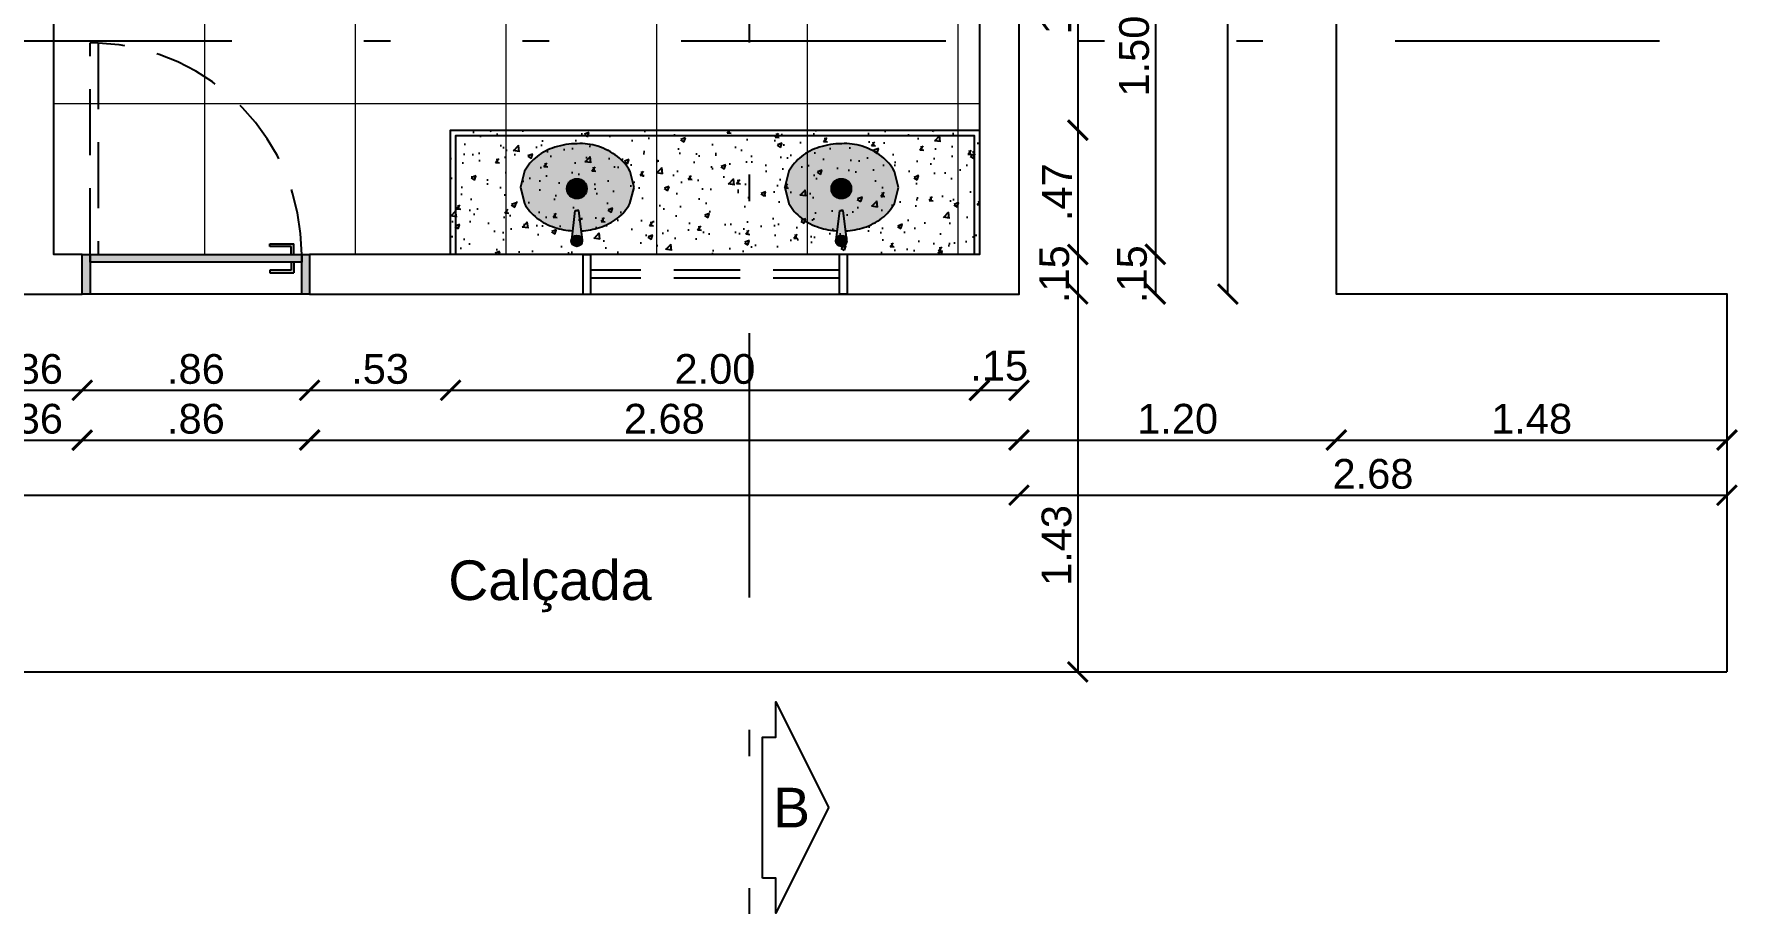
# Model space of a CAD drawing. Extents: x 3377 to 3790, y 1673 to 1846.
# Drawn here: x 3559.21 to 3565.66, y 1685.9 to 1689.23 of the extents above; entities that cross this region are included whole.
import ezdxf

# ---------------------------------------------------------------- set-up
doc = ezdxf.new("R2010")
doc.units = 0
doc.header["$LTSCALE"] = 2
doc.header["$PDMODE"] = 32
doc.linetypes.add('DIVIDE', pattern=[1.25, 0.5, -0.25, 0, -0.25, 0, -0.25])
doc.linetypes.add('HIDDEN2', pattern=[0.1875, 0.125, -0.0625])
for name, color, linetype in [('. Esquadria', 7, 'Continuous'), ('. Layaot', 8, 'Continuous'), ('. Vista 01', 7, 'Continuous'), ('A-PARED', 4, 'Continuous'), ('ARQ-COTAS', 250, 'Continuous'), ('LCL-LINHACORTE', 3, 'DIVIDE'), ('PROIEZIONI_finissime', 251, 'Continuous')]:
    doc.layers.add(name, color=color, linetype=linetype)
doc.layers.add('. hachura', color=8, linetype='Continuous', lineweight=0)
doc.layers.add('. TEXTO', color=7, linetype='Continuous', lineweight=0)
doc.styles.add('75_R80', font='arial.ttf', dxfattribs={"height": 0.15})
doc.styles.add('Annotative', font='arial.ttf')
doc.styles.add('ROMANS', font='arial.ttf')
doc.dimstyles.new('1-75', dxfattribs={"dimscale": 0.75, "dimtxt": 0.15, "dimasz": 0.1, "dimexe": 0.05, "dimexo": 0.1, "dimgap": 0.03, "dimtad": 1, "dimzin": 5, "dimdsep": 46, "dimtxsty": 'ROMANS', "dimblk": 'ARCHTICK', "dimcen": 0, "dimse1": 1, "dimse2": 1, "dimclrd": 1, "dimclre": 256, "dimclrt": 2, "dimadec": 0, "dimazin": 0, "dimtfac": 1, "dimtofl": 0, "dimtmove": 2, "dimatfit": 3, "dimldrblk": 'ARCHTICK', "dimfxl": 0.04, "dimtolj": 1, "dimtzin": 1, "dimarcsym": 0})

# ---------------------------------------------------------------- blocks, each defined once
blk = doc.blocks.new('tia')
at = {"layer": '. Layaot'}
h = blk.add_hatch(color=252, dxfattribs=at)
h.dxf.hatch_style = 1
h.set_gradient(color1=(132, 132, 132), color2=(173, 173, 173), rotation=90, tint=1, name='CYLINDER')
h.paths.add_polyline_path([(799809.0258, 9171780.8408, 1), (799808.9845, 9171780.8408, 1)])
h.paths.add_polyline_path([(799808.9915, 9171780.8408, -1), (799809.0188, 9171780.8408, -1)], flags=0)
h.paths.add_polyline_path([(799809.0188, 9171780.8408, 1), (799808.9915, 9171780.8408, 1)], flags=16)
h = blk.add_hatch(color=252, dxfattribs=at)
h.dxf.hatch_style = 1
h.set_gradient(color1=(132, 132, 132), color2=(173, 173, 173), rotation=90, tint=1, name='CYLINDER')
h.paths.add_polyline_path([(799809.0237, 9171780.8317, -0.747365), (799808.9846, 9171780.8383), (799808.9975, 9171780.7262), (799809.005, 9171780.7262), (799809.011, 9171780.7262)])
h = blk.add_hatch(color=252, dxfattribs=at)
h.dxf.hatch_style = 1
h.set_gradient(color1=(132, 132, 132), color2=(173, 173, 173), rotation=90, tint=1, name='CYLINDER')
h.paths.add_polyline_path([(799808.9915, 9171780.8408, 1), (799809.0188, 9171780.8408, 1)])
h = blk.add_hatch(color=7, dxfattribs=at)
h.dxf.hatch_style = 1
h.set_gradient(color1=(255, 255, 255), color2=(214, 214, 214), rotation=90, tint=1, name='INVSPHERICAL')
h.paths.add_polyline_path([(799809.1558, 9171780.7547, 0.086915), (799809.0884, 9171780.79, 0.062356), (799809.0202, 9171780.8027), (799809.011, 9171780.7262), (799809.0034, 9171780.7262), (799808.9975, 9171780.7262), (799808.9884, 9171780.8028, 0.063208), (799808.9192, 9171780.7902, 0.086915), (799808.8518, 9171780.7551, 0.105716), (799808.8041, 9171780.6992), (799808.7887, 9171780.6385), (799808.8039, 9171780.5777, 0.105716), (799808.8515, 9171780.5217, 0.086915), (799808.9257, 9171780.4829, 0.093124), (799809.0035, 9171780.4732, 0.077098), (799809.0881, 9171780.4863, 0.086915), (799809.1555, 9171780.5214, 0.105716), (799809.2032, 9171780.5772), (799809.2186, 9171780.638), (799809.2034, 9171780.6988, 0.105716)])
h.paths.add_polyline_path([(799809.0426, 9171780.6432, -1), (799808.9672, 9171780.6432, -1)], flags=16)
h.paths.add_polyline_path([(799809.029, 9171780.6432, -1), (799808.9809, 9171780.6432, -1)], flags=0)
h = blk.add_hatch(color=252, dxfattribs=at)
h.dxf.hatch_style = 1
h.set_gradient(color1=(132, 132, 132), color2=(173, 173, 173), rotation=90, tint=1, name='CYLINDER')
h.paths.add_polyline_path([(799808.9672, 9171780.6432, 1), (799809.0426, 9171780.6432, 1)])
h.paths.add_polyline_path([(799809.029, 9171780.6432, -1), (799808.9809, 9171780.6432, -1)], flags=0)
h.paths.add_polyline_path([(799808.9809, 9171780.6432, 1), (799809.029, 9171780.6432, 1)], flags=16)
h = blk.add_hatch(color=252, dxfattribs=at)
h.dxf.hatch_style = 1
h.set_gradient(color1=(132, 132, 132), color2=(173, 173, 173), rotation=90, tint=1, name='CYLINDER')
h.paths.add_polyline_path([(799808.9809, 9171780.6432, 1), (799809.029, 9171780.6432, 1)])
for p, q in [((799808.9842, 9171780.8384), (799808.9975, 9171780.7262)), ((799809.0245, 9171780.8384), (799809.011, 9171780.7262)), ((799808.9975, 9171780.7262), (799809.005, 9171780.7262)), ((799809.011, 9171780.7262), (799809.0034, 9171780.7262))]:
    blk.add_line(p, q, dxfattribs=at)
for points in [[(799808.9884, 9171780.8028, 0.063208), (799808.9192, 9171780.7902, 0.086915), (799808.8518, 9171780.7551, 0.105716), (799808.8041, 9171780.6992), (799808.7887, 9171780.6385)], [(799808.7887, 9171780.6385), (799808.8039, 9171780.5777, 0.105716), (799808.8515, 9171780.5217, 0.086915), (799808.9257, 9171780.4829, 0.093124), (799809.0035, 9171780.4732, 0.077098), (799809.0881, 9171780.4863, 0.086915), (799809.1555, 9171780.5214, 0.105716), (799809.2032, 9171780.5772), (799809.2186, 9171780.638), (799809.2034, 9171780.6988, 0.105716), (799809.1558, 9171780.7547, 0.086915), (799809.0884, 9171780.79, 0.062356), (799809.0202, 9171780.8027, 0.077098)]]:
    blk.add_lwpolyline(points, format="xyb", dxfattribs=at)
for centre, radius in [((799809.0052, 9171780.8408), 0.0207), ((799809.0052, 9171780.8408), 0.0137), ((799809.0049, 9171780.6432), 0.0377), ((799809.0049, 9171780.6432), 0.024)]:
    blk.add_circle(centre, radius, dxfattribs=at)
blk = doc.blocks.new('fechadura')
for p, q in [((1565.0368, 630.001), (1565.0368, 629.971)), ((1565.0368, 629.971), (1565.0368, 629.961)), ((1565.1268, 629.961), (1565.0368, 629.961)), ((1565.0468, 630.001), (1565.0468, 629.971)), ((1565.0468, 629.971), (1565.1268, 629.971)), ((1565.1268, 629.971), (1565.1268, 629.961))]:
    blk.add_line(p, q)
blk = doc.blocks.new('P .86')
at = {"layer": '. Esquadria'}
h = blk.add_hatch(color=34, dxfattribs=at)
h.dxf.hatch_style = 1
h.set_gradient(color1=(153, 76, 0), color2=(153, 133, 76), tint=1, name='INVCYLINDER')
h.paths.add_polyline_path([(3862.3996, 600.941), (3862.3696, 600.941), (3862.3696, 601.091), (3862.3996, 601.091)])
h = blk.add_hatch(color=34, dxfattribs=at)
h.dxf.hatch_style = 1
h.set_gradient(color1=(153, 76, 0), color2=(153, 133, 76), tint=1, name='CURVED')
h.paths.add_polyline_path([(3863.1996, 601.061), (3862.3996, 601.061), (3862.3996, 601.091), (3863.1996, 601.091)])
h = blk.add_hatch(color=253, dxfattribs=at)
h.dxf.hatch_style = 1
h.set_gradient(color1=(173, 173, 173), color2=(91, 91, 91), tint=1, name='INVCYLINDER')
h.paths.add_polyline_path([(3863.1696, 601.0208), (3863.0796, 601.0208), (3863.0796, 601.0308), (3863.1596, 601.0308), (3863.1596, 601.0608), (3863.1696, 601.0608), (3863.1696, 601.0308)])
h.paths.add_polyline_path([(3863.1696, 601.1209), (3863.1696, 601.0908), (3863.1596, 601.0908), (3863.1596, 601.1209), (3863.0796, 601.1209), (3863.0796, 601.1309), (3863.1696, 601.1309)])
h = blk.add_hatch(color=34, dxfattribs=at)
h.dxf.hatch_style = 1
h.set_gradient(color1=(153, 76, 0), color2=(153, 133, 76), tint=1, name='INVCYLINDER')
h.paths.add_polyline_path([(3863.2296, 600.941), (3863.1996, 600.941), (3863.1996, 601.091), (3863.2296, 601.091)])
at = {"layer": '. Esquadria', "color": 1, "linetype": 'HIDDEN2'}
for p, q in [((3862.3996, 601.091), (3862.3996, 601.891)), ((3862.4296, 601.891), (3862.4296, 601.091))]:
    blk.add_line(p, q, dxfattribs=at)
at = {"layer": '. Esquadria', "color": 1}
blk.add_line((3862.4296, 601.891), (3862.3996, 601.891), dxfattribs=at)
at = {"layer": '. Esquadria'}
blk.add_line((3863.1996, 600.941), (3862.3996, 600.941), dxfattribs=at)
at = {"layer": '. Esquadria', "color": 2}
for points in [[(3862.3996, 601.091), (3862.3996, 600.941), (3862.3696, 600.941), (3862.3696, 601.091)], [(3863.1996, 601.091), (3863.1996, 601.061), (3862.3996, 601.061), (3862.3996, 601.091)], [(3863.2296, 601.091), (3863.2296, 600.941), (3863.1996, 600.941), (3863.1996, 601.091)]]:
    blk.add_lwpolyline(points, close=True, dxfattribs=at)
at = {"layer": '. Esquadria', "color": 1, "linetype": 'HIDDEN2'}
blk.add_arc((3862.4001, 601.0913), 0.7995, 359.97351, 87.88316, dxfattribs=at)
at = {"layer": '. Esquadria', "rotation": 180}
blk.add_blockref('fechadura', (5428.2064, 1231.0918), dxfattribs=at)
at = {"layer": '. Esquadria', "extrusion": (0, 0, -1), "zscale": -1}
blk.add_blockref('fechadura', (-5428.2064, -28.9402), dxfattribs=at)
blk = doc.blocks.new('_ARCHTICK')
at = {"color": 0, "linetype": 'ByBlock', "const_width": 0.15}
blk.add_lwpolyline([(-0.5, -0.5), (0.5, 0.5)], dxfattribs=at)
blk = doc.blocks.new('*D171')
at = {"layer": 'ARQ-COTAS', "color": 1, "lineweight": -2, "transparency": 16777216}
blk.add_line((3563.1617, 1689.8949), (3563.1617, 1688.8645), dxfattribs=at)
at = {"layer": 'Defpoints', "color": 0, "transparency": 16777216}
for p in [(3562.7894, 1689.8949), (3562.7894, 1688.8645), (3563.1617, 1688.8645)]:
    blk.add_point(p, dxfattribs=at)
at = {"layer": 'ARQ-COTAS', "color": 1, "lineweight": -2, "transparency": 16777216, "xscale": 0.07500000000000001, "yscale": 0.07500000000000001, "zscale": 0.07500000000000001}
for p, rotation in [((3563.1617, 1689.8949), 90), ((3563.1617, 1688.8645), 270)]:
    blk.add_blockref('_ARCHTICK', p, dxfattribs=dict(at, rotation=rotation))
at = {"layer": 'ARQ-COTAS', "color": 2, "transparency": 16777216, "insert": (3563.0817, 1689.3797), "char_height": 0.1125, "attachment_point": 5, "rotation": 90, "style": 'ROMANS'}
blk.add_mtext('\\A1;1.03', dxfattribs=at)
blk = doc.blocks.new('*D172')
at = {"layer": 'ARQ-COTAS', "color": 1, "lineweight": -2, "transparency": 16777216}
blk.add_line((3563.1617, 1688.8645), (3563.1617, 1688.3945), dxfattribs=at)
at = {"layer": 'Defpoints', "color": 0, "transparency": 16777216}
for p in [(3562.7894, 1688.8645), (3562.7894, 1688.3945), (3563.1617, 1688.3945)]:
    blk.add_point(p, dxfattribs=at)
at = {"layer": 'ARQ-COTAS', "color": 1, "lineweight": -2, "transparency": 16777216, "xscale": 0.07500000000000001, "yscale": 0.07500000000000001, "zscale": 0.07500000000000001}
for p, rotation in [((3563.1617, 1688.8645), 90), ((3563.1617, 1688.3945), 270)]:
    blk.add_blockref('_ARCHTICK', p, dxfattribs=dict(at, rotation=rotation))
at = {"layer": 'ARQ-COTAS', "color": 2, "transparency": 16777216, "insert": (3563.0829, 1688.6295), "char_height": 0.1125, "attachment_point": 5, "rotation": 90, "style": 'ROMANS'}
blk.add_mtext('\\A1;.47', dxfattribs=at)
blk = doc.blocks.new('*D173')
at = {"layer": 'ARQ-COTAS', "color": 1, "lineweight": -2, "transparency": 16777216}
blk.add_line((3563.1617, 1688.3945), (3563.1617, 1688.2445), dxfattribs=at)
at = {"layer": 'Defpoints', "color": 0, "transparency": 16777216}
for p in [(3562.7894, 1688.3945), (3562.9394, 1688.2445), (3563.1617, 1688.2445)]:
    blk.add_point(p, dxfattribs=at)
at = {"layer": 'ARQ-COTAS', "color": 1, "lineweight": -2, "transparency": 16777216, "xscale": 0.07500000000000001, "yscale": 0.07500000000000001, "zscale": 0.07500000000000001}
for p, rotation in [((3563.1617, 1688.3945), 90), ((3563.1617, 1688.2445), 270)]:
    blk.add_blockref('_ARCHTICK', p, dxfattribs=dict(at, rotation=rotation))
at = {"layer": 'ARQ-COTAS', "color": 2, "transparency": 16777216, "insert": (3563.0732, 1688.3195), "char_height": 0.1125, "attachment_point": 5, "rotation": 90, "style": 'ROMANS'}
blk.add_mtext('\\A1;.15', dxfattribs=at)
blk = doc.blocks.new('*D174')
at = {"layer": 'ARQ-COTAS', "color": 1, "lineweight": -2, "transparency": 16777216}
blk.add_line((3563.1617, 1688.2445), (3563.1617, 1686.8147), dxfattribs=at)
at = {"layer": 'Defpoints', "color": 0, "transparency": 16777216}
for p in [(3562.9394, 1688.2445), (3562.7894, 1686.8147), (3563.1617, 1686.8147)]:
    blk.add_point(p, dxfattribs=at)
at = {"layer": 'ARQ-COTAS', "color": 1, "lineweight": -2, "transparency": 16777216, "xscale": 0.07500000000000001, "yscale": 0.07500000000000001, "zscale": 0.07500000000000001}
for p, rotation in [((3563.1617, 1688.2445), 90), ((3563.1617, 1686.8147), 270)]:
    blk.add_blockref('_ARCHTICK', p, dxfattribs=dict(at, rotation=rotation))
at = {"layer": 'ARQ-COTAS', "color": 2, "transparency": 16777216, "insert": (3563.0817, 1687.2931), "char_height": 0.1125, "attachment_point": 5, "rotation": 90, "style": 'ROMANS'}
blk.add_mtext('\\A1;1.43', dxfattribs=at)
blk = doc.blocks.new('*D175')
at = {"layer": 'ARQ-COTAS', "color": 1, "lineweight": -2, "transparency": 16777216}
blk.add_line((3563.4552, 1689.8949), (3563.4552, 1688.3945), dxfattribs=at)
at = {"layer": 'Defpoints', "color": 0, "transparency": 16777216}
for p in [(3562.7894, 1689.8949), (3562.7894, 1688.3945), (3563.4552, 1688.3945)]:
    blk.add_point(p, dxfattribs=at)
at = {"layer": 'ARQ-COTAS', "color": 1, "lineweight": -2, "transparency": 16777216, "xscale": 0.07500000000000001, "yscale": 0.07500000000000001, "zscale": 0.07500000000000001}
for p, rotation in [((3563.4552, 1689.8949), 90), ((3563.4552, 1688.3945), 270)]:
    blk.add_blockref('_ARCHTICK', p, dxfattribs=dict(at, rotation=rotation))
at = {"layer": 'ARQ-COTAS', "color": 2, "transparency": 16777216, "insert": (3563.3752, 1689.1447), "char_height": 0.1125, "attachment_point": 5, "rotation": 90, "style": 'ROMANS'}
blk.add_mtext('\\A1;1.50', dxfattribs=at)
blk = doc.blocks.new('*D176')
at = {"layer": 'ARQ-COTAS', "color": 1, "lineweight": -2, "transparency": 16777216}
blk.add_line((3563.4552, 1688.3945), (3563.4552, 1688.2445), dxfattribs=at)
at = {"layer": 'Defpoints', "color": 0, "transparency": 16777216}
for p in [(3562.7894, 1688.3945), (3562.9394, 1688.2445), (3563.4552, 1688.2445)]:
    blk.add_point(p, dxfattribs=at)
at = {"layer": 'ARQ-COTAS', "color": 1, "lineweight": -2, "transparency": 16777216, "xscale": 0.07500000000000001, "yscale": 0.07500000000000001, "zscale": 0.07500000000000001}
for p, rotation in [((3563.4552, 1688.3945), 90), ((3563.4552, 1688.2445), 270)]:
    blk.add_blockref('_ARCHTICK', p, dxfattribs=dict(at, rotation=rotation))
at = {"layer": 'ARQ-COTAS', "color": 2, "transparency": 16777216, "insert": (3563.3671, 1688.3195), "char_height": 0.1125, "attachment_point": 5, "rotation": 90, "style": 'ROMANS'}
blk.add_mtext('\\A1;.15', dxfattribs=at)
blk = doc.blocks.new('*D178')
at = {"layer": 'ARQ-COTAS', "color": 1, "lineweight": -2, "transparency": 16777216}
blk.add_line((3563.7294, 1688.2445), (3563.7294, 1691.6946), dxfattribs=at)
at = {"layer": 'Defpoints', "color": 0, "transparency": 16777216}
for p in [(3562.9394, 1691.6946), (3563.7294, 1691.6946), (3562.9394, 1688.2445)]:
    blk.add_point(p, dxfattribs=at)
at = {"layer": 'ARQ-COTAS', "color": 1, "lineweight": -2, "transparency": 16777216, "xscale": 0.07500000000000001, "yscale": 0.07500000000000001, "zscale": 0.07500000000000001}
for p, rotation in [((3563.7294, 1691.6946), 90), ((3563.7294, 1688.2445), 270)]:
    blk.add_blockref('_ARCHTICK', p, dxfattribs=dict(at, rotation=rotation))
at = {"layer": 'ARQ-COTAS', "color": 2, "transparency": 16777216, "insert": (3563.6495, 1689.9695), "char_height": 0.1125, "attachment_point": 5, "rotation": 90, "style": 'ROMANS'}
blk.add_mtext('\\A1;3.45', dxfattribs=at)
blk = doc.blocks.new('*D198')
at = {"layer": 'ARQ-COTAS', "color": 1, "lineweight": -2, "transparency": 16777216}
blk.add_line((3559.0323, 1687.8804), (3559.3965, 1687.8804), dxfattribs=at)
at = {"layer": 'Defpoints', "color": 0, "transparency": 16777216}
for p in [(3559.0323, 1688.2445), (3559.3965, 1688.2445), (3559.3965, 1687.8804)]:
    blk.add_point(p, dxfattribs=at)
at = {"layer": 'ARQ-COTAS', "color": 1, "lineweight": -2, "transparency": 16777216, "xscale": 0.07500000000000001, "yscale": 0.07500000000000001, "zscale": 0.07500000000000001}
for p, rotation in [((3559.0323, 1687.8804), 180.0006660346369), ((3559.3965, 1687.8804), 0.0006660346368891813)]:
    blk.add_blockref('_ARCHTICK', p, dxfattribs=dict(at, rotation=rotation))
at = {"layer": 'ARQ-COTAS', "color": 2, "transparency": 16777216, "insert": (3559.2144, 1687.9604), "char_height": 0.1125, "attachment_point": 5, "rotation": 0.00067, "style": 'ROMANS'}
blk.add_mtext('\\A1;.36', dxfattribs=at)
blk = doc.blocks.new('*D199')
at = {"layer": 'ARQ-COTAS', "color": 1, "lineweight": -2, "transparency": 16777216}
blk.add_line((3559.3965, 1687.8804), (3560.2565, 1687.8804), dxfattribs=at)
at = {"layer": 'Defpoints', "color": 0, "transparency": 16777216}
for p in [(3559.3965, 1688.2445), (3560.2565, 1688.2445), (3560.2565, 1687.8804)]:
    blk.add_point(p, dxfattribs=at)
at = {"layer": 'ARQ-COTAS', "color": 1, "lineweight": -2, "transparency": 16777216, "xscale": 0.07500000000000001, "yscale": 0.07500000000000001, "zscale": 0.07500000000000001}
for p, rotation in [((3559.3965, 1687.8804), 180.0006660346369), ((3560.2565, 1687.8804), 0.0006660346368891813)]:
    blk.add_blockref('_ARCHTICK', p, dxfattribs=dict(at, rotation=rotation))
at = {"layer": 'ARQ-COTAS', "color": 2, "transparency": 16777216, "insert": (3559.8265, 1687.9603), "char_height": 0.1125, "attachment_point": 5, "rotation": 0.00067, "style": 'ROMANS'}
blk.add_mtext('\\A1;.86', dxfattribs=at)
blk = doc.blocks.new('*D200')
at = {"layer": 'ARQ-COTAS', "color": 1, "lineweight": -2, "transparency": 16777216}
blk.add_line((3560.2565, 1687.8804), (3560.7894, 1687.8804), dxfattribs=at)
at = {"layer": 'Defpoints', "color": 0, "transparency": 16777216}
for p in [(3560.7894, 1688.3945), (3560.2565, 1688.2445), (3560.7894, 1687.8804)]:
    blk.add_point(p, dxfattribs=at)
at = {"layer": 'ARQ-COTAS', "color": 1, "lineweight": -2, "transparency": 16777216, "xscale": 0.07500000000000001, "yscale": 0.07500000000000001, "zscale": 0.07500000000000001}
for p, rotation in [((3560.2565, 1687.8804), 180.0006660346369), ((3560.7894, 1687.8804), 0.0006660346368891813)]:
    blk.add_blockref('_ARCHTICK', p, dxfattribs=dict(at, rotation=rotation))
at = {"layer": 'ARQ-COTAS', "color": 2, "transparency": 16777216, "insert": (3560.523, 1687.9604), "char_height": 0.1125, "attachment_point": 5, "rotation": 0.00067, "style": 'ROMANS'}
blk.add_mtext('\\A1;.53', dxfattribs=at)
blk = doc.blocks.new('*D201')
at = {"layer": 'ARQ-COTAS', "color": 1, "lineweight": -2, "transparency": 16777216}
blk.add_line((3560.7894, 1687.8804), (3562.7894, 1687.8804), dxfattribs=at)
at = {"layer": 'Defpoints', "color": 0, "transparency": 16777216}
for p in [(3560.7894, 1688.3945), (3562.7894, 1688.3945), (3562.7894, 1687.8804)]:
    blk.add_point(p, dxfattribs=at)
at = {"layer": 'ARQ-COTAS', "color": 1, "lineweight": -2, "transparency": 16777216, "xscale": 0.07500000000000001, "yscale": 0.07500000000000001, "zscale": 0.07500000000000001}
for p, rotation in [((3560.7894, 1687.8804), 180.0006660346369), ((3562.7894, 1687.8804), 0.0006660346368891813)]:
    blk.add_blockref('_ARCHTICK', p, dxfattribs=dict(at, rotation=rotation))
at = {"layer": 'ARQ-COTAS', "color": 2, "transparency": 16777216, "insert": (3561.7894, 1687.9603), "char_height": 0.1125, "attachment_point": 5, "rotation": 0.00067, "style": 'ROMANS'}
blk.add_mtext('\\A1;2.00', dxfattribs=at)
blk = doc.blocks.new('*D202')
at = {"layer": 'ARQ-COTAS', "color": 1, "lineweight": -2, "transparency": 16777216}
blk.add_line((3562.7894, 1687.8804), (3562.9394, 1687.8804), dxfattribs=at)
at = {"layer": 'Defpoints', "color": 0, "transparency": 16777216}
for p in [(3562.7894, 1688.3945), (3562.9394, 1688.2445), (3562.9394, 1687.8804)]:
    blk.add_point(p, dxfattribs=at)
at = {"layer": 'ARQ-COTAS', "color": 1, "lineweight": -2, "transparency": 16777216, "xscale": 0.07500000000000001, "yscale": 0.07500000000000001, "zscale": 0.07500000000000001}
for p, rotation in [((3562.7894, 1687.8804), 180.0006660346369), ((3562.9394, 1687.8804), 0.0006660346368891813)]:
    blk.add_blockref('_ARCHTICK', p, dxfattribs=dict(at, rotation=rotation))
at = {"layer": 'ARQ-COTAS', "color": 2, "transparency": 16777216, "insert": (3562.8644, 1687.9727), "char_height": 0.1125, "attachment_point": 5, "rotation": 0.00067, "style": 'ROMANS'}
blk.add_mtext('\\A1;.15', dxfattribs=at)
blk = doc.blocks.new('*D205')
at = {"layer": 'ARQ-COTAS', "color": 1, "lineweight": -2, "transparency": 16777216}
blk.add_line((3559.0323, 1687.6919), (3559.3965, 1687.6919), dxfattribs=at)
at = {"layer": 'Defpoints', "color": 0, "transparency": 16777216}
for p in [(3559.0323, 1688.2445), (3559.3965, 1688.2445), (3559.3965, 1687.6919)]:
    blk.add_point(p, dxfattribs=at)
at = {"layer": 'ARQ-COTAS', "color": 1, "lineweight": -2, "transparency": 16777216, "xscale": 0.07500000000000001, "yscale": 0.07500000000000001, "zscale": 0.07500000000000001, "rotation": 180}
blk.add_blockref('_ARCHTICK', (3559.0323, 1687.6919), dxfattribs=at)
at = {"layer": 'ARQ-COTAS', "color": 1, "lineweight": -2, "transparency": 16777216, "xscale": 0.07500000000000001, "yscale": 0.07500000000000001, "zscale": 0.07500000000000001}
blk.add_blockref('_ARCHTICK', (3559.3965, 1687.6919), dxfattribs=at)
at = {"layer": 'ARQ-COTAS', "color": 2, "transparency": 16777216, "insert": (3559.2144, 1687.7719), "char_height": 0.1125, "attachment_point": 5, "style": 'ROMANS'}
blk.add_mtext('\\A1;.36', dxfattribs=at)
blk = doc.blocks.new('*D206')
at = {"layer": 'ARQ-COTAS', "color": 1, "lineweight": -2, "transparency": 16777216}
blk.add_line((3559.3965, 1687.6919), (3560.2565, 1687.6919), dxfattribs=at)
at = {"layer": 'Defpoints', "color": 0, "transparency": 16777216}
for p in [(3559.3965, 1688.2445), (3560.2565, 1688.2445), (3560.2565, 1687.6919)]:
    blk.add_point(p, dxfattribs=at)
at = {"layer": 'ARQ-COTAS', "color": 1, "lineweight": -2, "transparency": 16777216, "xscale": 0.07500000000000001, "yscale": 0.07500000000000001, "zscale": 0.07500000000000001, "rotation": 180}
blk.add_blockref('_ARCHTICK', (3559.3965, 1687.6919), dxfattribs=at)
at = {"layer": 'ARQ-COTAS', "color": 1, "lineweight": -2, "transparency": 16777216, "xscale": 0.07500000000000001, "yscale": 0.07500000000000001, "zscale": 0.07500000000000001}
blk.add_blockref('_ARCHTICK', (3560.2565, 1687.6919), dxfattribs=at)
at = {"layer": 'ARQ-COTAS', "color": 2, "transparency": 16777216, "insert": (3559.8265, 1687.7719), "char_height": 0.1125, "attachment_point": 5, "style": 'ROMANS'}
blk.add_mtext('\\A1;.86', dxfattribs=at)
blk = doc.blocks.new('*D207')
at = {"layer": 'ARQ-COTAS', "color": 1, "lineweight": -2, "transparency": 16777216}
blk.add_line((3560.2565, 1687.6919), (3562.9394, 1687.6919), dxfattribs=at)
at = {"layer": 'Defpoints', "color": 0, "transparency": 16777216}
for p in [(3560.2565, 1688.2445), (3562.9394, 1688.2445), (3562.9394, 1687.6919)]:
    blk.add_point(p, dxfattribs=at)
at = {"layer": 'ARQ-COTAS', "color": 1, "lineweight": -2, "transparency": 16777216, "xscale": 0.07500000000000001, "yscale": 0.07500000000000001, "zscale": 0.07500000000000001, "rotation": 180}
blk.add_blockref('_ARCHTICK', (3560.2565, 1687.6919), dxfattribs=at)
at = {"layer": 'ARQ-COTAS', "color": 1, "lineweight": -2, "transparency": 16777216, "xscale": 0.07500000000000001, "yscale": 0.07500000000000001, "zscale": 0.07500000000000001}
blk.add_blockref('_ARCHTICK', (3562.9394, 1687.6919), dxfattribs=at)
at = {"layer": 'ARQ-COTAS', "color": 2, "transparency": 16777216, "insert": (3561.598, 1687.7719), "char_height": 0.1125, "attachment_point": 5, "style": 'ROMANS'}
blk.add_mtext('\\A1;2.68', dxfattribs=at)
blk = doc.blocks.new('*D210')
at = {"layer": 'ARQ-COTAS', "color": 1, "lineweight": -2, "transparency": 16777216}
blk.add_line((3562.9394, 1687.6919), (3564.1394, 1687.6919), dxfattribs=at)
at = {"layer": 'Defpoints', "color": 0, "transparency": 16777216}
for p in [(3562.9394, 1688.2445), (3564.1394, 1688.2446), (3564.1394, 1687.6919)]:
    blk.add_point(p, dxfattribs=at)
at = {"layer": 'ARQ-COTAS', "color": 1, "lineweight": -2, "transparency": 16777216, "xscale": 0.07500000000000001, "yscale": 0.07500000000000001, "zscale": 0.07500000000000001, "rotation": 180}
blk.add_blockref('_ARCHTICK', (3562.9394, 1687.6919), dxfattribs=at)
at = {"layer": 'ARQ-COTAS', "color": 1, "lineweight": -2, "transparency": 16777216, "xscale": 0.07500000000000001, "yscale": 0.07500000000000001, "zscale": 0.07500000000000001}
blk.add_blockref('_ARCHTICK', (3564.1394, 1687.6919), dxfattribs=at)
at = {"layer": 'ARQ-COTAS', "color": 2, "transparency": 16777216, "insert": (3563.5394, 1687.7719), "char_height": 0.1125, "attachment_point": 5, "style": 'ROMANS'}
blk.add_mtext('\\A1;1.20', dxfattribs=at)
blk = doc.blocks.new('*D211')
at = {"layer": 'ARQ-COTAS', "color": 1, "lineweight": -2, "transparency": 16777216}
blk.add_line((3564.1394, 1687.6919), (3565.6167, 1687.6919), dxfattribs=at)
at = {"layer": 'Defpoints', "color": 0, "transparency": 16777216}
for p in [(3564.1394, 1688.2446), (3565.6167, 1687.6919), (3565.6167, 1687.6919)]:
    blk.add_point(p, dxfattribs=at)
at = {"layer": 'ARQ-COTAS', "color": 1, "lineweight": -2, "transparency": 16777216, "xscale": 0.07500000000000001, "yscale": 0.07500000000000001, "zscale": 0.07500000000000001, "rotation": 180}
blk.add_blockref('_ARCHTICK', (3564.1394, 1687.6919), dxfattribs=at)
at = {"layer": 'ARQ-COTAS', "color": 1, "lineweight": -2, "transparency": 16777216, "xscale": 0.07500000000000001, "yscale": 0.07500000000000001, "zscale": 0.07500000000000001}
blk.add_blockref('_ARCHTICK', (3565.6167, 1687.6919), dxfattribs=at)
at = {"layer": 'ARQ-COTAS', "color": 2, "transparency": 16777216, "insert": (3564.8781, 1687.7719), "char_height": 0.1125, "attachment_point": 5, "style": 'ROMANS'}
blk.add_mtext('\\A1;1.48', dxfattribs=at)
blk = doc.blocks.new('*D212')
at = {"layer": 'ARQ-COTAS', "color": 1, "lineweight": -2, "transparency": 16777216}
blk.add_line((3553.5394, 1687.4834), (3562.9394, 1687.4834), dxfattribs=at)
at = {"layer": 'Defpoints', "color": 0, "transparency": 16777216}
for p in [(3553.5394, 1688.2445), (3562.9394, 1688.2445), (3562.9394, 1687.4834)]:
    blk.add_point(p, dxfattribs=at)
at = {"layer": 'ARQ-COTAS', "color": 1, "lineweight": -2, "transparency": 16777216, "xscale": 0.07500000000000001, "yscale": 0.07500000000000001, "zscale": 0.07500000000000001, "rotation": 180}
blk.add_blockref('_ARCHTICK', (3553.5394, 1687.4834), dxfattribs=at)
at = {"layer": 'ARQ-COTAS', "color": 1, "lineweight": -2, "transparency": 16777216, "xscale": 0.07500000000000001, "yscale": 0.07500000000000001, "zscale": 0.07500000000000001}
blk.add_blockref('_ARCHTICK', (3562.9394, 1687.4834), dxfattribs=at)
at = {"layer": 'ARQ-COTAS', "color": 2, "transparency": 16777216, "insert": (3558.2394, 1687.5634), "char_height": 0.1125, "attachment_point": 5, "style": 'ROMANS'}
blk.add_mtext('\\A1;9.40', dxfattribs=at)
blk = doc.blocks.new('*D213')
at = {"layer": 'ARQ-COTAS', "color": 1, "lineweight": -2, "transparency": 16777216}
blk.add_line((3562.9394, 1687.4834), (3565.6167, 1687.4834), dxfattribs=at)
at = {"layer": 'Defpoints', "color": 0, "transparency": 16777216}
for p in [(3562.9394, 1688.2445), (3565.6167, 1687.5051), (3565.6167, 1687.4834)]:
    blk.add_point(p, dxfattribs=at)
at = {"layer": 'ARQ-COTAS', "color": 1, "lineweight": -2, "transparency": 16777216, "xscale": 0.07500000000000001, "yscale": 0.07500000000000001, "zscale": 0.07500000000000001, "rotation": 180}
blk.add_blockref('_ARCHTICK', (3562.9394, 1687.4834), dxfattribs=at)
at = {"layer": 'ARQ-COTAS', "color": 1, "lineweight": -2, "transparency": 16777216, "xscale": 0.07500000000000001, "yscale": 0.07500000000000001, "zscale": 0.07500000000000001}
blk.add_blockref('_ARCHTICK', (3565.6167, 1687.4834), dxfattribs=at)
at = {"layer": 'ARQ-COTAS', "color": 2, "transparency": 16777216, "insert": (3564.2781, 1687.5634), "char_height": 0.1125, "attachment_point": 5, "style": 'ROMANS'}
blk.add_mtext('\\A1;2.68', dxfattribs=at)
blk = doc.blocks.new('A$Cee03f338')
at = {"layer": '. Esquadria', "color": 1, "linetype": 'HIDDEN2'}
for p, q in [((0, 1), (0, 0.97)), ((0, 1), (0.15, 1)), ((0, 0.97), (0.15, 0.97)), ((0.06, 0.97), (0.06, 0.03)), ((0.09, 0.97), (0.09, 0.03)), ((0.15, 1), (0.15, 0.97)), ((0, 0.03), (0.15, 0.03)), ((0, 0), (0, 0.03)), ((0, 0), (0.15, 0)), ((0.15, 0), (0.15, 0.03))]:
    blk.add_line(p, q, dxfattribs=at)

msp = doc.modelspace()

# ---------------------------------------------------------------- hatches: boundary and pattern name
at = {"layer": '. hachura', "ltscale": 10}
h = msp.add_hatch(dxfattribs=at)
h.set_pattern_fill('_USER', color=256, scale=0.57, angle=-90, style=0, double=1, pattern_type=0)
h.set_pattern_definition([(270, (3559.2894, 1688.3945), (0.57, -9e-17), []), (0, (3559.2894, 1688.3945), (0, 0.57), [])])
h.paths.add_polyline_path([(3559.2894, 1691.5444), (3562.7894, 1691.5444), (3562.7894, 1688.3945), (3559.2894, 1688.3945)])
h = msp.add_hatch()
h.set_pattern_fill('AR-CONC', color=8, scale=0.001)
h.set_pattern_definition([(50, (-0.0969, 2.88855), (0.182184669, -0.0159390855), [0.01905, -0.20955]), (355, (-0.0969, 2.88855), (-0.035243421, 0.191056845), [0.01524, -0.167640584]), (100.4514447, (-0.08171, 2.88722), (0.146941247, 0.175117752), [0.016190009, -0.178090245]), (46.1842, (-0.0969, 2.93935), (0.271079041, -0.042042328), [0.028575, -0.314325]), (96.6355576, (-0.0743, 2.93585), (0.237404134, 0.247426125), [0.024285023, -0.267135608]), (351.184151, (-0.0969, 2.93935), (0.237404134, 0.247426125), [0.022859967, -0.251459732]), (21, (-0.0715, 2.92665), (0.151614391, -0.102265198), [0.01905, -0.20955]), (326, (-0.0715, 2.92665), (0.061802028, 0.184187966), [0.01524, -0.16764]), (71.451445, (-0.05886, 2.91813), (0.213416419, 0.081922769), [0.016190009, -0.178089938]), (37.5, (-0.096894, 2.88855), (0.0030886033, 0.0845550389), [0, -0.165608, 0, -0.17018, 0, -0.168275]), (7.5, (-0.09689, 2.88855), (0.0668196625, 0.1001805748), [0, -0.097028, 0, -0.161798, 0, -0.064135]), (327.5, (-0.153536, 2.88855), (0.1355905952, -0.005728744), [0, -0.0635, 0, -0.19812, 0, -0.26289]), (317.5, (-0.17894, 2.88855), (0.1481291814, 0.025426491), [0, -0.08255, 0, -0.131572, 0, -0.18669])])
h.paths.add_polyline_path([(3560.7894, 1688.8645), (3562.7894, 1688.8645), (3562.7894, 1688.3945), (3560.7894, 1688.3945)])

# ---------------------------------------------------------------- linework, layer by layer
at = {"color": 1}
for points in [[(3560.7894, 1688.3945), (3560.7894, 1688.8645), (3562.7894, 1688.8645)], [(3560.8094, 1688.3945), (3560.8094, 1688.8445), (3562.7694, 1688.8445), (3562.7694, 1688.3945)]]:
    msp.add_lwpolyline(points, dxfattribs=at)
at = {"layer": 'A-PARED'}
for points in [[(3561.7689, 1689.8943), (3561.7689, 1690.0445), (3561.6894, 1690.0445), (3561.6894, 1691.5446), (3562.7894, 1691.5448), (3562.7894, 1690.0445), (3562.5689, 1690.0445), (3562.5689, 1689.8948), (3562.7894, 1689.8949), (3562.7894, 1688.3945), (3560.2565, 1688.3945), (3560.2565, 1688.2445), (3562.9394, 1688.2445), (3562.9394, 1691.6946), (3554.5694, 1691.6945)], [(3559.0323, 1688.2445), (3559.3965, 1688.2445), (3559.3965, 1688.3945), (3559.2894, 1688.3945), (3559.2894, 1689.8945), (3559.3653, 1689.8945), (3559.3653, 1690.0445), (3559.2894, 1690.0445), (3559.2894, 1691.5444), (3560.3894, 1691.5445), (3560.3894, 1690.0445), (3560.1653, 1690.0445), (3560.1653, 1689.8945), (3560.5689, 1689.8941), (3560.5689, 1690.0445), (3560.4894, 1690.0445), (3560.4892, 1691.5445), (3561.5894, 1691.5446), (3561.5894, 1690.0445), (3561.3689, 1690.0445), (3561.3689, 1689.8946), (3561.7689, 1689.8947)]]:
    msp.add_lwpolyline(points, dxfattribs=at)
at = {"layer": 'LCL-LINHACORTE'}
for p, q in [((3561.9192, 1693.4962), (3561.9192, 1685.899)), ((3550.8621, 1689.2031), (3565.6167, 1689.2031))]:
    msp.add_line(p, q, dxfattribs=at)
at = {"layer": 'LCL-LINHACORTE', "linetype": 'ByBlock'}
msp.add_lwpolyline([(3561.9692, 1686.0347), (3561.9692, 1686.568), (3562.0192, 1686.568), (3562.0192, 1686.7014), (3562.2192, 1686.3014), (3562.0192, 1685.9014), (3562.0192, 1686.0347), (3561.9692, 1686.0347)], dxfattribs=at)
at = {"layer": 'PROIEZIONI_finissime'}
msp.add_line((3550.8621, 1686.8147), (3565.6167, 1686.8147), dxfattribs=at)
msp.add_lwpolyline([(3562.9394, 1691.6946), (3564.1394, 1691.6946), (3564.1394, 1688.2446), (3565.6167, 1688.2446), (3565.6167, 1686.8147)], dxfattribs=at)

# ---------------------------------------------------------------- block references
at = {"layer": '. Esquadria', "rotation": 359.9993340319941}
msp.add_blockref('P .86', (-302.9801, 1087.3484), dxfattribs=at)
at = {"layer": '. Vista 01', "rotation": 180}
for p in [(803370.2722, 9173469.2863), (803371.2722, 9173469.2863)]:
    msp.add_blockref('tia', p, dxfattribs=at)
at = {"rotation": 270}
msp.add_blockref('A$Cee03f338', (3561.2894, 1688.3945), dxfattribs=at)

# ---------------------------------------------------------------- texts
at = {"layer": '. TEXTO', "color": 3, "style": '75_R80'}
msp.add_text('Calçada', height=0.15, dxfattribs=at).set_placement((3560.781, 1687.0866))
at = {"layer": 'LCL-LINHACORTE', "color": 2, "insert": (3562.0792, 1686.3014), "char_height": 0.15, "attachment_point": 5, "style": 'Annotative'}
msp.add_mtext('B', dxfattribs=at)

# ---------------------------------------------------------------- dimensions: what is measured, and where the dimension line sits
at = {"layer": 'ARQ-COTAS'}
for base, p1, p2, angle, picture, middle in [((3563.7294, 1691.6946), (3562.9394, 1688.2445), (3562.9394, 1691.6946), 90, '*D178', (3563.6495, 1689.9695)), ((3563.1617, 1688.8645), (3562.7894, 1689.8949), (3562.7894, 1688.8645), 90, '*D171', (3563.0817, 1689.3797)), ((3563.4552, 1688.3945), (3562.7894, 1689.8949), (3562.7894, 1688.3945), 90, '*D175', (3563.3752, 1689.1447)), ((3563.1617, 1688.3945), (3562.7894, 1688.8645), (3562.7894, 1688.3945), 90, '*D172', (3563.0829, 1688.6295)), ((3560.7894, 1687.8804), (3560.2565, 1688.2445), (3560.7894, 1688.3945), 180.00067, '*D200', (3560.523, 1687.9604)), ((3562.7894, 1687.8804), (3560.7894, 1688.3945), (3562.7894, 1688.3945), 180.00067, '*D201', (3561.7894, 1687.9603)), ((3559.3965, 1687.8804), (3559.0323, 1688.2445), (3559.3965, 1688.2445), 180.00067, '*D198', (3559.2144, 1687.9604)), ((3560.2565, 1687.8804), (3559.3965, 1688.2445), (3560.2565, 1688.2445), 180.00067, '*D199', (3559.8265, 1687.9603)), ((3565.6167, 1687.4834), (3562.9394, 1688.2445), (3565.6167, 1687.5051), 180, '*D213', (3564.2781, 1687.5634))]:
    dim = msp.add_linear_dim(base=base, p1=p1, p2=p2, angle=angle, dimstyle='1-75', dxfattribs=at)
    dim.commit()
    dim.dimension.update_dxf_attribs({"geometry": picture, "text_midpoint": middle})
for base, p1, p2, angle, picture, middle in [((3562.9394, 1687.8804), (3562.7894, 1688.3945), (3562.9394, 1688.2445), 180.00067, '*D202', (3562.8644, 1687.9727)), ((3563.1617, 1688.2445), (3562.7894, 1688.3945), (3562.9394, 1688.2445), 90, '*D173', (3563.0732, 1688.3195)), ((3563.4552, 1688.2445), (3562.7894, 1688.3945), (3562.9394, 1688.2445), 90, '*D176', (3563.3671, 1688.3195)), ((3563.1617, 1686.8147), (3562.9394, 1688.2445), (3562.7894, 1686.8147), 90, '*D174', (3563.0817, 1687.2931))]:
    dim = msp.add_linear_dim(base=base, p1=p1, p2=p2, angle=angle, dimstyle='1-75', dxfattribs=at)
    dim.commit()
    dim.dimension.update_dxf_attribs({"geometry": picture, "text_midpoint": middle, "dimtype": 160})
dim = msp.add_aligned_dim(p1=(3553.5394, 1688.2445), p2=(3562.9394, 1688.2445), distance=-0.7611, dimstyle='1-75', dxfattribs=at)
dim.commit()
dim.dimension.update_dxf_attribs({"geometry": '*D212', "text_midpoint": (3558.2394, 1687.5634)})
for base, p1, p2, picture, middle in [((3559.3965, 1687.6919), (3559.0323, 1688.2445), (3559.3965, 1688.2445), '*D205', (3559.2144, 1687.7719)), ((3560.2565, 1687.6919), (3559.3965, 1688.2445), (3560.2565, 1688.2445), '*D206', (3559.8265, 1687.7719)), ((3562.9394, 1687.6919), (3560.2565, 1688.2445), (3562.9394, 1688.2445), '*D207', (3561.598, 1687.7719)), ((3564.1394, 1687.6919), (3562.9394, 1688.2445), (3564.1394, 1688.2446), '*D210', (3563.5394, 1687.7719)), ((3565.6167, 1687.6919), (3564.1394, 1688.2446), (3565.6167, 1687.6919), '*D211', (3564.8781, 1687.7719))]:
    dim = msp.add_linear_dim(base=base, p1=p1, p2=p2, dimstyle='1-75', dxfattribs=at)
    dim.commit()
    dim.dimension.update_dxf_attribs({"geometry": picture, "text_midpoint": middle})

doc.saveas('drawing.dxf')
